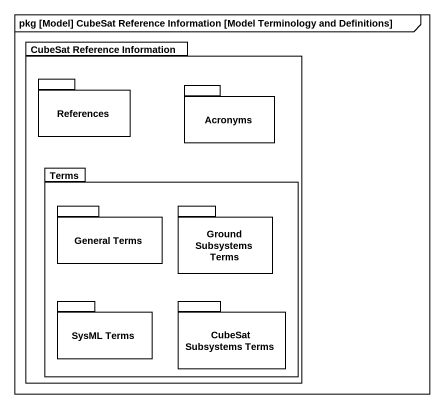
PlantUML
@startuml
mainframe pkg [Model] CubeSat Reference Information [Model Terminology and Definitions]
package "CubeSat Reference Information" as CubeSat_Reference {
  package References {
  }
  package Acronyms {
  }
  package Terms {
    package "General Terms" as General_Terms {
    }
    package "Ground Subsystems Terms" as Ground_Subsystems_Terms {
    }
    package "SysML Terms" as SysML_Terms {
    }
    package "CubeSat Subsystems Terms" as CubeSat_Subsystems_Terms {
    }
  }
}
@enduml
